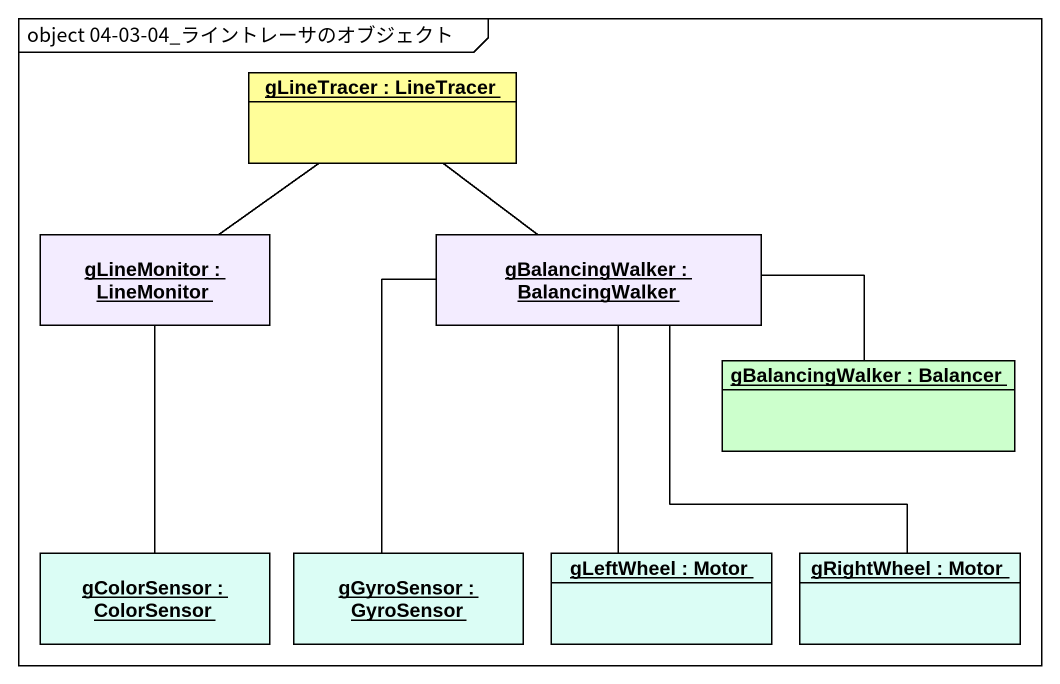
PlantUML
@startuml
mainframe object 04-03-04_ライントレーサのオブジェクト
hide circle
hide empty members
object "gLineTracer : LineTracer" as gLineTracer #FFFE99
object "gLineMonitor : LineMonitor" as gLineMonitor #F3ECFF
object "gBalancingWalker : BalancingWalker" as gBalancingWalker #F3ECFF
object "gBalancingWalker : Balancer" as gBalancingWalker_2 #CCFFCC
object "gColorSensor : ColorSensor" as gColorSensor #DBFDF5
object "gGyroSensor : GyroSensor" as gGyroSensor #DBFDF5
object "gLeftWheel : Motor" as gLeftWheel #DBFDF5
object "gRightWheel : Motor" as gRightWheel #DBFDF5
gLineTracer -- gLineMonitor
gLineTracer -- gBalancingWalker
gLineMonitor -- gColorSensor
gBalancingWalker -right- gBalancingWalker_2
gBalancingWalker -- gGyroSensor
gBalancingWalker -- gLeftWheel
gBalancingWalker -- gRightWheel
@enduml
